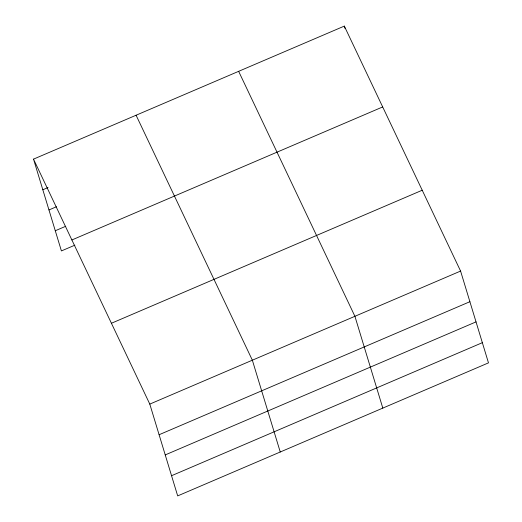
<?xml version="1.0" encoding="UTF-8"?>
<svg xmlns="http://www.w3.org/2000/svg" width="522" height="522" viewBox="0 0 522 522"><rect width="100%" height="100%" fill="white"/><g stroke="black" fill="none" stroke-linecap="round" stroke-linejoin="round"><path stroke-width="0.78" d="M33.519 159.132L344.318 26.1L460.587 271.068L488.481 362.868L177.682 495.9L149.794 404.1L33.519 159.132L61.413 250.932L74.887 245.164M42.83 189.767L48.07 187.522M48.964 209.955L56.448 206.751M55.28 230.75L65.759 226.261M71.892 239.97L382.685 106.938M111.421 323.262L422.22 190.23M149.794 404.1L460.587 271.068M159.099 434.735L469.898 301.703M165.233 454.916L476.025 321.885M171.549 475.718L482.348 342.68M238.645 71.331L354.914 316.299L382.809 408.1M136.085 115.231L252.354 360.2L280.249 452M344.318 26.1L345.016 28.397"/></g></svg>
